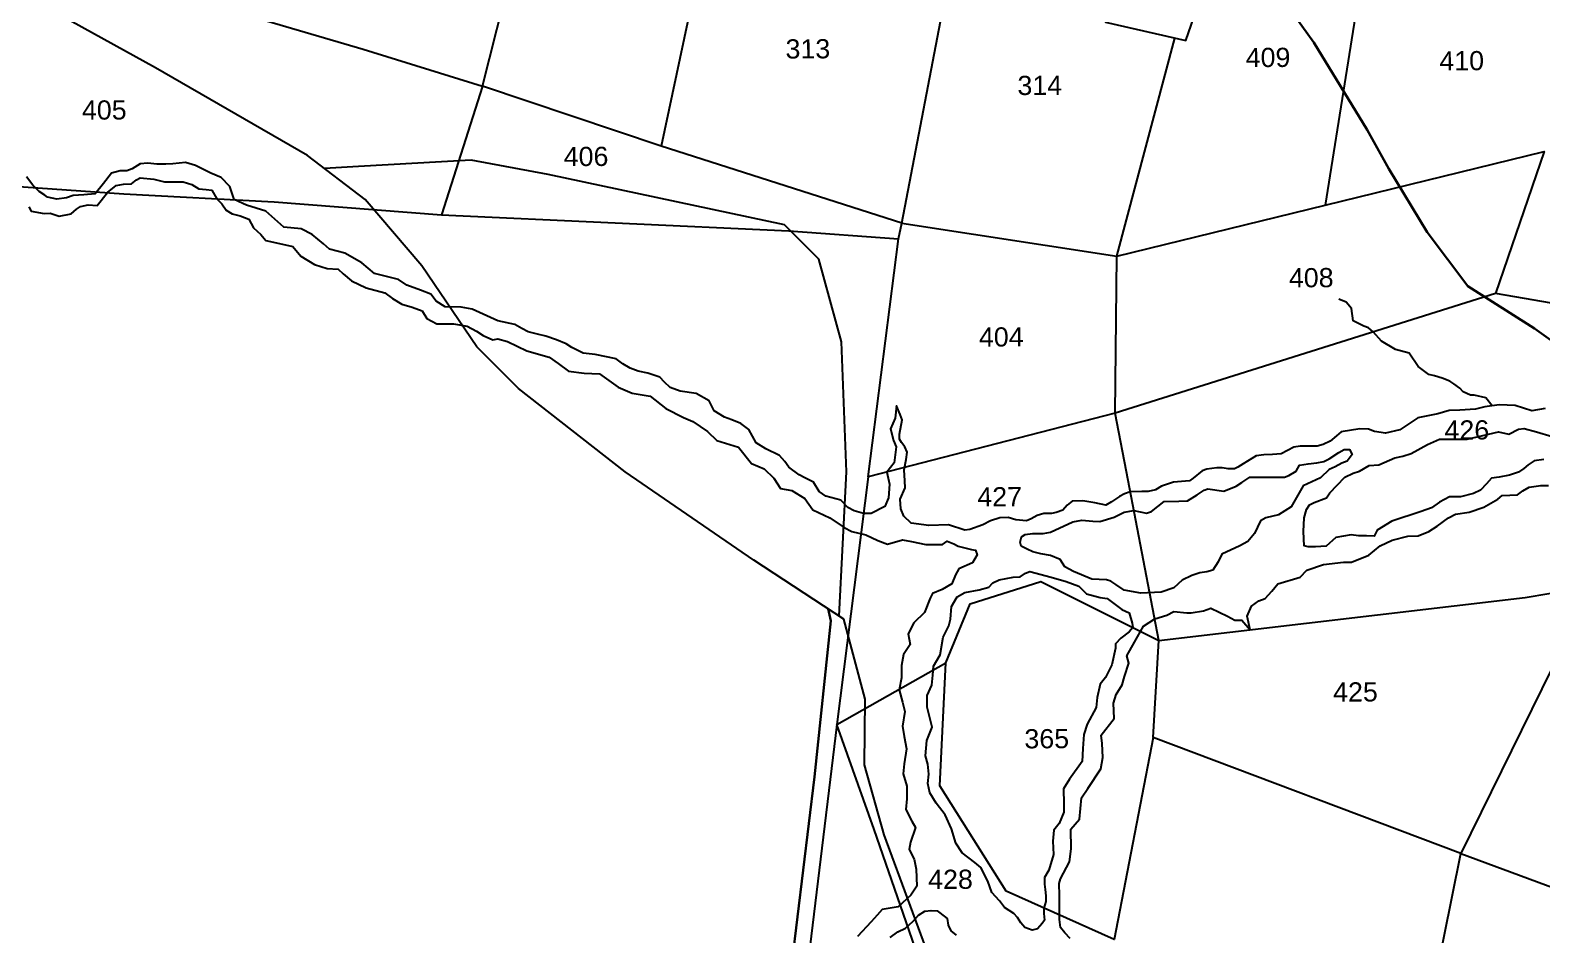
# Model space of a CAD drawing. Header units: inches. Extents: x 304037 to 460575, y 1453943 to 1639883.
# Drawn here: x 332061 to 333004, y 1602138 to 1602702 of the extents above; entities that cross this region are included whole.
import ezdxf

# ---------------------------------------------------------------- set-up
doc = ezdxf.new("R2010")
doc.units = ezdxf.units.IN
doc.header["$MEASUREMENT"] = 0
doc.linetypes.add('ACAD_ISO02W100', pattern=[15, 12, -3])
doc.linetypes.add('ACAD_ISO07W100', pattern=[3, 0, -3])
for name, color, linetype in [('CARTTRACK', 30, 'ACAD_ISO02W100'), ('NALA', 4, 'Continuous'), ('SURVEY_BND', 7, 'Continuous'), ('SURVEY_NO', 7, 'Continuous')]:
    doc.layers.add(name, color=color, linetype=linetype)
doc.layers.add('FOOTPATH', color=150, linetype='ACAD_ISO07W100', lineweight=30)
doc.styles.get("Standard").update_dxf_attribs({"font": 'arial.ttf'})

# ---------------------------------------------------------------- blocks, each defined once
blk = doc.blocks.new('THOPUGUNTA')
at = {"layer": 'CARTTRACK', "linetype": 'ByBlock'}
for points in [[(-5397.364407218643, -2242.137427190319), (-5400.911792605766, -2217.696635423927), (-5412.201004450268, -2162.187681859592), (-5432.510309600795, -2142.683741055895), (-5479.656781924015, -2096.391346284421), (-5517.428517587832, -2048.322424171027), (-5559.314700588351, -1967.559313491452), (-5595.693875145575, -1872.583136883331), (-5622.702144218667, -1798.801502704155), (-5645.441427528509, -1722.881033499958), (-5678.166950165527, -1633.982896463014), (-5690.459427114809, -1590.376126078423), (-5690.081990685896, -1549.324715284631), (-5703.352866197471, -1499.503037984017), (-5759.552273680456, -1462.751816887408), (-5839.822624516382, -1407.728458784753), (-5906.354014866054, -1355.650608877884), (-5932.390293153119, -1329.654382648179), (-5966.653266795445, -1279.161590162432), (-6002.056182243861, -1237.832483332371), (-6038.020623606688, -1210.366790629458), (-6132.795739304158, -1155.845427585766), (-6204.901491905679, -1116.024992537918), (-6237.815411678341, -1085.525480442913)], [(-5706.375316784834, -1497.526526935864), (-5701.824701259728, -1407.620880472939), (-5704.966458433832, -1326.478437438374), (-5719.046459561156, -1274.998852386605), (-5740.509033724898, -1253.647585181519), (-5887.870120177045, -1222.280708754435), (-5936.004789654689, -1213.260105261346), (-6006.189846465073, -1217.274263401283), (-6027.380168090342, -1218.492802611319)]]:
    blk.add_lwpolyline(points, dxfattribs=at)
at = {"layer": 'FOOTPATH', "linetype": 'ByBlock'}
for points in [[(-5449.694768852904, -1084.82622160716), (-5410.297822900582, -1139.934524403419), (-5377.032175782602, -1194.441702025011), (-5363.413587111514, -1218.714574476006), (-5339.530089764507, -1258.238149306038), (-5314.242639214848, -1291.81446531089), (-5272.495283779572, -1318.19302069745), (-5228.848958352115, -1349.430281356908)], [(-5792.076979427598, -2306.484429278644), (-5792.855106476636, -2221.989289540797), (-5798.216745426238, -2139.82092127949), (-5783.583559551043, -2034.191756932996), (-5768.468434616283, -1939.488341900986), (-5754.550567547558, -1821.083604312502), (-5739.344822899962, -1743.40218881215), (-5721.642846102826, -1597.796180933481), (-5711.49977640732, -1500.612239796901), (-5713.213808580243, -1493.054541639285)]]:
    blk.add_lwpolyline(points, dxfattribs=at)
at = {"layer": 'NALA', "linetype": 'ByBlock'}
for points in [[(-5265.919644424401, -1368.15328074526), (-5274.183909123472, -1369.51311285072), (-5284.652302964765, -1366.203058278654), (-5294.50920495193, -1365.81309263478), (-5303.477346108877, -1367.176458267262), (-5309.453921128355, -1368.524805951631), (-5319.217498522718, -1369.189047574066), (-5325.815777078853, -1369.397950857878), (-5332.845078361919, -1371.36681085825), (-5345.32704854809, -1373.890381660545), (-5356.593702569953, -1381.344395413762), (-5365.470344741654, -1383.41041888902), (-5372.338267016981, -1382.478110398632), (-5376.12924022181, -1381.00301744719), (-5381.497408598487, -1380.85418687202), (-5393.190560596995, -1382.758570202161), (-5396.082244886144, -1385.146107204258), (-5400.025392623269, -1388.417819124181), (-5404.325772909564, -1390.636672445806), (-5408.192422574328, -1391.622869514627), (-5414.791522742831, -1391.655997629045), (-5418.663025644142, -1391.675432944205), (-5422.707820042851, -1392.223076081602), (-5426.721581213875, -1394.229426740902), (-5430.581993237836, -1396.446047554957), (-5436.035042549949, -1396.912870619679), (-5441.313917958003, -1397.027260726551), (-5446.238147122902, -1397.667208357481), (-5454.308764177549, -1402.541654215194), (-5457.553771099891, -1404.66729598958), (-5459.659725624719, -1405.820433494635), (-5463.707167243352, -1405.840752038872), (-5467.406200259575, -1405.156204362167), (-5470.838175982295, -1405.085543561727), (-5476.992956529954, -1405.995337619679), (-5479.891700072272, -1406.976675707148), (-5485.411982186954, -1411.574649698334), (-5487.779760359728, -1413.16854981822), (-5497.675888081954, -1414.011380380951), (-5505.318510038604, -1416.510657191975), (-5509.00210093864, -1418.902169641107), (-5513.660155097023, -1419.980253108079), (-5517.531657998334, -1419.999688423239), (-5524.74863722967, -1420.13555473322), (-5528.435550605936, -1421.372771713417), (-5531.419235877926, -1422.969763745787), (-5536.505726457224, -1426.335105003323), (-5539.926732891239, -1428.461630312027), (-5546.797743589792, -1426.914109796518), (-5554.371307136258, -1425.633785104612), (-5561.056611850159, -1426.018904562341), (-5564.095455897332, -1428.472364943707), (-5566.896021490684, -1431.474695875309), (-5571.0239928058, -1432.98954268638), (-5573.83697300608, -1433.531001998344), (-5578.588291082589, -1433.554854069836), (-5582.893585519283, -1434.806922118645), (-5586.490469876328, -1436.934330351651), (-5589.47636116494, -1438.091885223286), (-5596.078108553367, -1437.597688744543), (-5600.924516035942, -1436.215783821186), (-5606.203771853063, -1436.242286190623), (-5612.001760935294, -1438.117075238843), (-5616.740284115484, -1440.689662843011), (-5624.908637796121, -1443.631027112948), (-5627.898439120327, -1443.997594789835), (-5638.170350389439, -1440.709854500368), (-5650.39849938167, -1441.210689213825), (-5661.317392902216, -1439.59559981036), (-5666.00280178606, -1435.224638659041), (-5667.785496417375, -1430.663302485365), (-5668.255907828454, -1424.601278349292), (-5665.200222668704, -1417.642846998759), (-5665.398662755382, -1413.161471187603), (-5665.873045115964, -1406.308436337858), (-5664.497439248255, -1399.885586430319), (-5663.904033518396, -1395.400235477136), (-5665.416141110007, -1392.155909461202), (-5667.453539222304, -1389.441558336141), (-5668.783972453384, -1387.338885709178), (-5668.799855892546, -1384.174914326984), (-5667.083566376474, -1375.241961232852), (-5668.33258750441, -1371.820535203675), (-5670.471251869283, -1366.470003033523), (-5671.488240663894, -1374.209397354862), (-5674.359249191242, -1380.727643973893), (-5672.385995338729, -1388.188381874701), (-5670.87051276298, -1392.105002671946), (-5672.052029782848, -1402.130353763932), (-5676.645320330397, -1407.862402426079), (-5674.889004740631, -1415.415956178913), (-5675.640456035093, -1423.902473226655), (-5677.812760955829, -1429.362536522094), (-5686.414464968548, -1433.624420957873), (-5691.16353088984, -1433.718154687434), (-5697.069389618817, -1432.008006405551), (-5700.863892450172, -1429.829813996563), (-5705.373803820054, -1425.370082183974), (-5714.590443679714, -1422.756003170973), (-5718.828444519546, -1419.87691998831), (-5722.376626613433, -1414.181905143661), (-5727.669620527769, -1411.483897421276), (-5731.374830390501, -1409.56892569433), (-5737.646699716046, -1404.67859084392), (-5740.21556531504, -1401.263766735326), (-5743.490072065615, -1397.50095024961), (-5752.134070802829, -1393.325640892144), (-5758.09117046179, -1389.519040311221), (-5762.620494777802, -1381.192261483287), (-5767.74234241707, -1377.526608472457), (-5773.297038390767, -1375.269362754654), (-5777.880800613028, -1373.622470385861), (-5784.235846974596, -1369.699315384729), (-5787.346707906516, -1363.474767263979), (-5795.647569053108, -1358.779879706912), (-5805.597293635481, -1357.423593923682), (-5811.855926861404, -1355.169882038143), (-5815.30466842989, -1351.759474991355), (-5818.13617916964, -1348.609662152594), (-5825.803447717917, -1346.187242456945), (-5831.704848275054, -1344.986412993865), (-5836.641872336273, -1343.077625092119), (-5841.230928998382, -1340.376083537238), (-5845.558283601131, -1337.233779977774), (-5858.659562653862, -1334.541377641493), (-5865.967453311081, -1333.611277834279), (-5873.111698149645, -1330.219446392264), (-5876.73158587364, -1327.776708457852), (-5882.639543686295, -1325.257567207096), (-5889.425673449412, -1323.094393051695), (-5894.447578446008, -1321.801258789608), (-5900.437830768467, -1320.425096076913), (-5904.232394394116, -1318.246903973166), (-5908.732538496668, -1315.720695362892), (-5919.358805430529, -1313.442760800244), (-5935.321664233343, -1306.140141702257), (-5942.102499556611, -1305.031616732944), (-5952.222929210751, -1304.73086367012), (-5957.696273875656, -1301.154864855343), (-5961.061838408117, -1296.777277958812), (-5967.496912348957, -1294.43656217563), (-5976.048088490963, -1291.227572957519), (-5981.34455135715, -1287.826441648183), (-5996.233947220666, -1284.03404337028), (-6004.223641116696, -1277.343744772254), (-6014.81309777766, -1271.244629564928), (-6024.240179059329, -1268.831044297665), (-6027.952889378474, -1265.42198622413), (-6035.196574981674, -1259.745499336161), (-6041.901733845007, -1256.175684346352), (-6052.779794139729, -1255.125490129227), (-6064.092981407943, -1245.074974001385), (-6076.166369442304, -1241.35632874188), (-6083.691392673762, -1237.934870717814), (-6086.519653161755, -1229.718956334749), (-6091.791081925738, -1224.15941170603), (-6098.315890038561, -1221.467587808613), (-6102.990770837059, -1219.205925334478), (-6107.930883321504, -1216.681925407378), (-6114.099721581151, -1214.779321330832), (-6122.102664629871, -1215.610503694275), (-6126.325223353459, -1215.80748063745), (-6132.044447552471, -1215.836191690294), (-6137.591262660688, -1215.160920056514), (-6142.515933028888, -1215.712980255485), (-6147.340721548768, -1218.637559508206), (-6150.677668659715, -1219.972656007623), (-6154.989079148625, -1219.994299700949), (-6160.261716915877, -1221.339113552822), (-6165.244856814563, -1227.780073626665), (-6170.579493619269, -1234.31071172026), (-6177.615854155447, -1234.873372806003), (-6184.124778948724, -1235.345496466616), (-6188.428688981163, -1236.861226506764), (-6194.319941861904, -1237.681807983434), (-6197.314596422599, -1237.081613906659), (-6200.13419467269, -1236.304761736188), (-6201.811271692917, -1235.258505058708), (-6205.424393371155, -1232.916178468848), (-6209.316191625199, -1228.892791904509), (-6213.389223036473, -1223.81563938316)], [(-6211.826209497696, -1242.468463681405), (-6210.405159688031, -1245.098019286757), (-6202.214304638037, -1246.638914057519), (-6198.520124858303, -1246.35669998033), (-6192.878783135908, -1248.349841787014), (-6185.407246660034, -1246.818209958961), (-6182.078743206512, -1243.813252553344), (-6179.710965033737, -1242.219352433458), (-6174.876911244064, -1241.140409256332), (-6169.24306997814, -1241.639464716194), (-6162.803445318306, -1233.591161340708), (-6157.338893627399, -1229.187240553088), (-6152.85633686342, -1228.19795157155), (-6147.840989122342, -1228.172774045961), (-6144.686659572821, -1225.520249598194), (-6142.317177381075, -1224.27789951209), (-6133.981072651281, -1225.20283758617), (-6127.197148904728, -1226.926574580604), (-6120.686018094886, -1226.893888080725), (-6115.582761789381, -1226.868269245839), (-6110.207092956291, -1228.511186167598), (-6105.882446248143, -1231.126189263538), (-6101.303978465672, -1231.718432446476), (-6097.782648980035, -1232.052313623484), (-6094.533939114655, -1237.362214300083), (-6091.492249115021, -1240.633920624852), (-6088.833208260417, -1244.487716455478), (-6085.037823022401, -1246.84168372862), (-6080.016298434814, -1248.046930253273), (-6074.638484379335, -1250.12928464124), (-6071.619502722053, -1255.563311006175), (-6067.111356165435, -1259.671493090224), (-6064.055293906888, -1263.48174540326), (-6053.661690906971, -1265.626809697598), (-6047.142618437356, -1267.176096976735), (-6042.09726887045, -1273.127264838433), (-6033.711944444105, -1278.358572354773), (-6025.780646231142, -1280.779666596092), (-6018.826960613776, -1281.272096311208), (-6015.820773972431, -1284.157363319071), (-6010.658791591879, -1288.563646666938), (-6001.397942554438, -1292.911638671067), (-5989.855200274964, -1296.105609940831), (-5985.086173151678, -1299.597278675064), (-5979.172920899233, -1303.171069111675), (-5972.652083616355, -1305.071906119585), (-5966.393450390431, -1307.325618004892), (-5963.507127362827, -1312.129477562848), (-5957.331229730451, -1315.438304378185), (-5951.523975378484, -1315.409151405562), (-5946.860626660637, -1315.385740948608), (-5938.49427409668, -1316.837865057867), (-5932.495197707845, -1319.971776413964), (-5928.522048144951, -1322.676409881562), (-5922.43720841402, -1325.370442462154), (-5919.184701035207, -1324.738887034589), (-5913.192683899542, -1326.466599476058), (-5901.285208494752, -1332.207539515104), (-5887.274806074565, -1336.180153542897), (-5881.623255881423, -1340.194705984322), (-5875.119516582286, -1344.962870721472), (-5865.523053838813, -1346.057260971749), (-5855.753740801301, -1346.535555967595), (-5844.273378087848, -1354.827439917484), (-5835.543555214244, -1358.562870194204), (-5824.182989292836, -1360.527300948277), (-5814.377877872437, -1368.124501468381), (-5803.43913020246, -1373.694525319384), (-5797.645330791653, -1376.362215421395), (-5788.46324663749, -1382.556285420666), (-5782.716226629273, -1388.064482594142), (-5769.144469100574, -1392.302943777991), (-5760.998786567536, -1402.369384907419), (-5753.062254709075, -1405.845128639834), (-5747.100028594781, -1411.617534484947), (-5742.932348980801, -1418.012556568952), (-5735.886281971529, -1419.383418990998), (-5727.67866107577, -1424.264060008107), (-5722.715164815309, -1431.446093839826), (-5712.131443797552, -1436.402672429103), (-5703.302621482289, -1442.334846895421), (-5698.450478236889, -1444.859312260989), (-5689.641510071116, -1446.836552280001), (-5682.231972752255, -1450.490720869508), (-5676.149339037947, -1452.745316289365), (-5666.835375704279, -1450.14975953754), (-5661.287297780393, -1451.088693772908), (-5652.229897732206, -1452.86405809084), (-5641.934411767346, -1452.988153059967), (-5638.865906354215, -1450.775507692946), (-5634.721169312892, -1452.600383304292), (-5632.162010186992, -1454.08168390533), (-5623.70459984109, -1456.148578425171), (-5621.327556398523, -1456.400314380648), (-5620.256299595465, -1459.471074215602), (-5623.223599550314, -1464.319900932955), (-5631.651951271342, -1468.053577241488), (-5633.832197851851, -1471.931666757911), (-5636.00368104066, -1477.567529047374), (-5642.145666692057, -1481.026058638003), (-5648.116506068327, -1483.51694294042), (-5649.597288224206, -1486.512624608353), (-5653.103561110678, -1495.463354937499), (-5659.758863998752, -1501.824819782516), (-5663.244014692493, -1508.697731866967), (-5662.137176776712, -1515.368405490415), (-5666.198377647263, -1521.464328755159), (-5667.491075910628, -1528.319587402511), (-5667.452258988342, -1536.051894618897), (-5668.962245203496, -1543.681501428131), (-5666.823364576034, -1551.182338854298), (-5665.355756324891, -1557.14005524572), (-5666.752399212623, -1566.190551453736), (-5665.724418555154, -1572.702781078871), (-5664.358522759227, -1580.428426232422), (-5665.749606213998, -1589.714402571786), (-5666.492646627536, -1595.904120075749), (-5664.130932688306, -1603.73524167412), (-5664.201441271987, -1611.658410130534), (-5664.721648373757, -1618.178411806468), (-5660.925104195194, -1625.450000333367), (-5658.803413992457, -1629.526515643112), (-5661.744348718785, -1638.488893392496), (-5662.605798103265, -1643.132714434527), (-5659.471713585313, -1649.151299792808), (-5658.334196341631, -1655.442052264465), (-5657.838622314855, -1666.044144844403), (-5661.681486979825, -1671.586641954491), (-5669.60717901279, -1678.917077229125), (-5679.441215819097, -1680.623411468463), (-5682.52046182676, -1684.063254167326), (-5686.370535364083, -1688.169748302549), (-5694.775889097946, -1697.356565139489)], [(-5674.532780349487, -1698.018622586504), (-5669.684116108401, -1694.569897238864), (-5664.941045931017, -1692.115886608372), (-5660.207402841828, -1687.784005775116), (-5656.908035408065, -1684.12213077629), (-5652.939059229917, -1681.671982347034), (-5648.960656083247, -1681.099680296378), (-5645.199601682718, -1681.301726712845), (-5643.422974576883, -1682.728847038699), (-5638.981714501395, -1686.241411624243), (-5638.297687892744, -1690.325167967705), (-5636.620555145957, -1693.962060459424), (-5633.400164502265, -1696.597044848604)], [(-5298.993275530403, -1366.494775451021), (-5302.910176557547, -1361.449228940997), (-5310.175387927447, -1359.707847584039), (-5312.502211374172, -1359.856282749912), (-5317.031245980528, -1357.690902655246), (-5319.2327707574, -1355.513814413454), (-5322.943785352109, -1352.66053250758), (-5325.415755720111, -1351.168621025747), (-5330.217921371746, -1349.141366364434), (-5335.016654511797, -1347.797865919303), (-5338.443553784862, -1346.994519719621), (-5345.177606474026, -1341.968297472224), (-5350.833491214784, -1333.517710181419), (-5359.333627558255, -1331.235511107836), (-5367.984403200331, -1326.218887168216), (-5373.112801135285, -1320.393205029657), (-5376.104020161671, -1317.917422338389), (-5379.121566117974, -1316.838512566872), (-5385.760183396866, -1313.517070505535), (-5386.757676522247, -1305.72686909046), (-5390.062770431337, -1301.914245572407), (-5394.727340806858, -1300.023054459132)], [(-5396.441443761636, -1448.553250537254), (-5402.531669433811, -1453.905543373199), (-5409.238646013837, -1454.333417998161), (-5413.777062435867, -1454.356201282935), (-5416.345246341196, -1453.777810195694), (-5416.587048797344, -1444.909460100811), (-5416.235968456138, -1436.235236157663), (-5414.880447395379, -1431.103790647816), (-5412.922027464956, -1428.137445811881), (-5409.969122093054, -1426.742904581828), (-5402.28843824839, -1423.747833433095), (-5400.330079231877, -1420.781465078238), (-5395.618071138801, -1416.027374642901), (-5390.90810261725, -1410.879113310482), (-5385.592267120024, -1408.487197543262), (-5381.651741411886, -1407.284824669594), (-5375.749888461723, -1403.707352156518), (-5369.634926819184, -1403.282449503196), (-5362.940812948509, -1400.292331030359), (-5359.790569144534, -1398.896822967334), (-5354.665145821171, -1397.885580449831), (-5349.543680291274, -1396.08594787959), (-5339.27433964418, -1390.650707210181), (-5331.792912334087, -1387.262407562928), (-5314.625938208483, -1387.176227709977), (-5295.112793666078, -1382.742039113771), (-5288.594250363181, -1384.089032765012), (-5282.492151429993, -1381.101886263816), (-5278.943334121373, -1380.492763420101), (-5271.236864063714, -1382.62217966211), (-5261.553235350701, -1385.530104124453)], [(-5266.808714975195, -1399.944872902008), (-5272.724420202721, -1400.76298022992), (-5276.460681340075, -1403.344068862963), (-5279.212290725496, -1405.525985664455), (-5282.554864805774, -1407.907971645705), (-5288.071006960643, -1409.709585530451), (-5294.576687434688, -1410.924859551247), (-5299.309473824047, -1411.539926033001), (-5302.448772901553, -1415.103506436339), (-5306.178108019871, -1419.064253838034), (-5310.706630077679, -1421.057988430839), (-5318.785948221281, -1423.266674665036), (-5325.494903698098, -1423.300354263745), (-5331.793351495406, -1426.485588935204), (-5336.905912109418, -1430.059075300582), (-5343.208317580633, -1432.455943743465), (-5361.529577574809, -1438.460944983177), (-5370.643003370496, -1443.945346637862), (-5372.597465507453, -1447.700081526767), (-5377.334148896101, -1447.52675765031), (-5382.267181148869, -1447.551521944348), (-5387.005904228543, -1446.984003346646), (-5396.441443761636, -1448.553250537254)], [(-5518.068841485889, -1483.315046826378), (-5528.454390585946, -1481.333165730815), (-5533.805014171987, -1477.87314936216), (-5536.821685437928, -1475.757428026991), (-5539.540648819646, -1474.99622386694), (-5548.754329155956, -1474.655038703466), (-5560.242594050767, -1469.863341841614), (-5565.529875971493, -1466.946784478612), (-5568.499599863659, -1462.314667659812), (-5574.405671832501, -1459.710986590246), (-5580.458215626364, -1458.81196591584), (-5585.426832267782, -1457.597710090689), (-5589.002066058049, -1455.911756838439), (-5592.733941393788, -1453.916772384197), (-5593.520975915249, -1451.597210814245), (-5592.60768706206, -1448.184799656039), (-5590.289351276529, -1446.624168899376), (-5585.639460708713, -1446.136123491917), (-5578.971237415972, -1446.102648372762), (-5574.477988393628, -1445.305571763311), (-5560.553199768066, -1438.884741606656), (-5554.975962798926, -1437.772429541219), (-5548.149603600032, -1438.357771855081), (-5543.650850561447, -1438.644981417106), (-5534.824881770241, -1435.967367917765), (-5528.482382927963, -1432.837519163499), (-5522.496601620049, -1431.801394525217), (-5514.522602537647, -1433.387027195655), (-5511.426563399844, -1432.287194805453), (-5503.505808919203, -1426.165201446507), (-5494.512312377978, -1425.965144454269), (-5489.086212818569, -1425.628111182246), (-5482.901133159001, -1422.034326350782), (-5478.728942882968, -1419.070281532127), (-5476.252410516609, -1418.128444079077), (-5466.319125975366, -1419.78247930808), (-5458.736836192082, -1416.491497905692), (-5455.180981463578, -1414.305043395143), (-5450.235692745075, -1410.872391211567), (-5443.411666338448, -1410.993042724673), (-5436.588417569117, -1410.958789363038), (-5428.524539427191, -1410.918307922781), (-5425.8929815843, -1409.97569222725), (-5421.254754977941, -1407.164192815544), (-5419.180538962362, -1403.527790097985), (-5413.75761062681, -1402.571161455242), (-5408.332349498931, -1402.079223613488), (-5403.994964265148, -1401.12804450118), (-5400.591085497523, -1399.561940389918), (-5394.717733415135, -1395.659950552741), (-5391.315409802482, -1393.784060515696), (-5387.903815814992, -1393.766933987383), (-5387.903815814992, -1393.766933987383), (-5386.337461991876, -1396.857079544337), (-5389.418787532893, -1400.899961919989), (-5392.824160661257, -1402.156279800227), (-5396.999522041588, -1404.500753072323), (-5400.713512676244, -1406.068390150089), (-5406.114668243856, -1411.362140875543), (-5416.944973006204, -1416.373328891816), (-5424.348057207244, -1429.46971768979), (-5432.231966000341, -1434.46611451637), (-5440.131426702254, -1436.364580611931), (-5443.534467157908, -1438.085565468762), (-5447.216637012432, -1446.00399301271), (-5451.377940844744, -1451.136610785034), (-5456.327117630106, -1453.794762417674), (-5467.638595040655, -1459.029197936878), (-5469.940601160459, -1463.842688123928), (-5473.326595227059, -1468.971413766965), (-5477.043696171721, -1469.919478992932), (-5481.381859042798, -1470.715753230266), (-5486.336478930491, -1472.289642210118), (-5492.369582868298, -1475.263028993737), (-5497.463737118058, -1479.935627252562), (-5505.51433534926, -1482.609348317608), (-5518.068841485889, -1483.315046826378)], [(-5449.972945939284, -1506.183976883069), (-5451.792327828414, -1497.555622339714), (-5449.11789107247, -1491.336386816809), (-5444.52504832577, -1488.010237718932), (-5440.523351091193, -1486.688934133388), (-5436.337796338019, -1482.063638802618), (-5432.753055732232, -1477.541423730552), (-5418.831844219065, -1473.217669469304), (-5414.544090698531, -1468.992212847341), (-5404.140317315178, -1465.436716443161), (-5391.621658070886, -1463.972568954341), (-5386.811734284856, -1463.948422676418), (-5375.868803578429, -1459.646028538235), (-5368.783371482103, -1453.805048802402), (-5361.385754869319, -1450.264643592993), (-5351.578151740599, -1447.713067061035), (-5345.065776537813, -1447.480174611323), (-5338.566023686668, -1444.745027926052), (-5333.371864473796, -1441.415860161884), (-5326.28291518928, -1436.275502167875), (-5321.784734275599, -1434.050867085578), (-5313.273299446795, -1432.807012124686), (-5304.170155753556, -1429.658420587424), (-5295.419817593007, -1424.558586904546), (-5292.825531914365, -1422.343509558355), (-5283.207313365536, -1421.994937538868), (-5279.813403860375, -1419.375470423605), (-5275.915915385878, -1417.253938813927), (-5268.506239654147, -1416.115702728275), (-5263.796565676283, -1416.092059714254)], [(-5621.754489291401, -1651.156385568203), (-5629.539894526126, -1645.256187368883), (-5633.448122482281, -1639.207395011559), (-5636.207958807121, -1630.183220603736), (-5640.258398508246, -1621.552844745107), (-5645.852875072509, -1614.350511077791), (-5649.763047480723, -1607.914385060314), (-5650.957629012992, -1602.039971349062), (-5650.469740353234, -1596.227346954867), (-5651.017907265574, -1590.03258023737), (-5652.466338677797, -1584.746150133666), (-5651.60943955899, -1575.187345589278), (-5648.290212247346, -1566.907316718483), (-5651.455698722682, -1554.318607782479), (-5651.491347089934, -1547.217474797741), (-5648.551439813979, -1540.617854192387), (-5647.806998223299, -1534.416598456446), (-5647.577019510267, -1528.734399151988), (-5643.346448183409, -1521.740955868037), (-5641.447422779282, -1510.673289659433), (-5637.992404395307, -1503.683739725733), (-5636.849846359342, -1499.546309046447), (-5636.243727489898, -1491.538160953671), (-5632.654275288805, -1485.580836056499), (-5628.013920684694, -1482.975243614521), (-5618.974147877074, -1481.251382871764), (-5613.036647755012, -1479.543072010158), (-5610.464454596862, -1476.947861936409), (-5606.467102656665, -1474.991077739978), (-5597.815136837249, -1473.269140000688), (-5593.420964673336, -1473.117974303663), (-5590.071922230942, -1470.777101261308), (-5587.361993668019, -1469.859679960646), (-5574.030783964437, -1473.278870629845), (-5564.709828579798, -1476.072589024203), (-5556.810082039563, -1479.002596204635), (-5552.003534035583, -1483.755718288012), (-5543.461372267571, -1485.907789814752), (-5539.19256001059, -1486.531916454667), (-5529.980173130403, -1493.457874801708), (-5525.315836871392, -1495.629413383547), (-5523.60366203665, -1501.947443202138), (-5523.169282222283, -1504.736693306593), (-5525.515352342918, -1507.379871795652), (-5530.537032229069, -1511.278539148392), (-5533.879593084916, -1514.910540273879), (-5533.995939517161, -1517.493421762018), (-5536.247504395607, -1527.910225304309), (-5540.215041205112, -1535.806165329413), (-5543.554361387272, -1540.083706672303), (-5545.322543607384, -1548.355949148536), (-5545.937027601467, -1554.685659016948), (-5551.57260416518, -1565.043139822315), (-5553.748382819758, -1571.337159649935), (-5554.220715743606, -1580.248477149056), (-5554.826773818699, -1588.256624936825), (-5562.656519726501, -1599.270700993016), (-5566.375220738701, -1605.228650906589), (-5566.201512328931, -1614.750427959487), (-5566.176234452345, -1619.785765540786), (-5569.112900935055, -1627.030950187705), (-5572.453578133078, -1631.050285278354), (-5572.936220872856, -1637.895783244865), (-5572.635593536252, -1646.286746631376), (-5575.572479371738, -1656.067771458533), (-5578.264259755437, -1660.600298978854), (-5578.243518774165, -1664.7318897855), (-5577.83885994798, -1668.08684262028), (-5577.302420661785, -1671.957583858166), (-5577.413521054375, -1675.573362742784), (-5578.557906947972, -1679.714888900286), (-5578.668475824234, -1683.068341925042), (-5578.259988888225, -1687.197962385369), (-5579.671475711628, -1689.270871823654), (-5582.498338023317, -1692.642071028473), (-5585.855158273829, -1693.433609430445), (-5590.516962764377, -1691.778508092277), (-5592.987129679299, -1688.950374259613), (-5595.07279119367, -1685.474753686925), (-5597.28251627367, -1683.032655832591), (-5603.117990152445, -1679.317622787785), (-5606.241591016296, -1675.072502102237), (-5611.17939295806, -1669.932695504976), (-5613.670948845509, -1662.843891410856), (-5617.850049801928, -1654.343291800935), (-5621.754489291401, -1651.156385568203)], [(-5562.104207806697, -1698.561000970658), (-5565.570301428263, -1695.133455710253), (-5568.310328551219, -1691.702289351262), (-5568.879438125994, -1686.809700142592), (-5568.911294464895, -1680.46393688512), (-5568.938599915302, -1675.024707832374), (-5568.954983281204, -1671.761151341489), (-5568.992300781945, -1664.327527978923), (-5568.280797222105, -1661.422978365794), (-5562.693897536607, -1650.766836118884), (-5561.644876327191, -1642.78383929655), (-5561.706768817035, -1630.454893109621), (-5556.292247556441, -1624.263095160481), (-5555.062172032834, -1610.964450771455), (-5551.279434102238, -1605.143481645966), (-5542.991654304904, -1592.77264313004), (-5541.937172053324, -1585.877482588403), (-5542.34477381577, -1576.995217277436), (-5542.914793544332, -1571.921325992793), (-5534.798472695751, -1561.545792788267), (-5535.21133652865, -1551.821204649284), (-5533.604067273845, -1546.555076520424), (-5529.823210564733, -1540.371479723603), (-5528.396562949521, -1535.287564977771), (-5525.70436195092, -1527.036128713749), (-5526.817156632314, -1522.327599326381), (-5522.140534108679, -1513.782447837992), (-5516.56268472824, -1503.963577938732), (-5509.477429437044, -1499.242413781816), (-5501.894533862418, -1497.000075477874), (-5497.549118586583, -1494.802509860834), (-5489.377276683343, -1495.486736838007), (-5486.65363280673, -1495.654370530043), (-5479.036337419937, -1494.346960637253), (-5474.506659769802, -1492.692413765937), (-5464.134835235192, -1497.717075227527), (-5459.40269153734, -1500.231707744999), (-5455.227825056412, -1500.210749515565), (-5449.972945939284, -1506.183976883069)]]:
    blk.add_lwpolyline(points, dxfattribs=at)
at = {"layer": 'SURVEY_BND', "linetype": 'ByBlock'}
for points in [[(-4600.163980798854, -903.7363645287696), (-4620.829547772359, -1029.92228758987), (-4744.504678771831, -983.1487061283551), (-4892.764406307426, -923.8952433734667), (-4935.901445283263, -1157.869458343834), (-5070.983041664003, -1133.158115221886), (-5225.961405776616, -1103.92970715207), (-5245.844899517833, -1099.243866489502), (-5376.046285769437, -1071.445865725866), (-5403.091847158561, -1241.407898439327), (-5266.480649524252, -1207.90473224083), (-5296.934463118145, -1296.370804779697), (-5534.081517170125, -1371.153762754286), (-5533.058372159547, -1273.177505904576), (-5403.091847158561, -1241.407898439327)], [(-5516.802824881801, -982.3761114859954), (-5540.262086685689, -1127.322312397882), (-5490.096391951083, -1138.742485495517), (-5463.740789765608, -1062.643287756015), (-5376.046285769437, -1071.445865725866), (-5369.983567155607, -983.2382711020764)], [(-6123.950712931401, -1108.586923443945), (-6003.289739062137, -1144.059339702828), (-5928.893757646147, -1167.124142560642), (-5897.764948541124, -1043.709310944891), (-5985.71691591636, -1013.101066012867)], [(-5786.546236560564, -1059.839287551353), (-5817.347896951193, -1204.655692182714), (-5928.893757646147, -1167.124142560642), (-5954.493717595236, -1247.313424772816), (-5737.832455239608, -1257.446773914155), (-5669.247110121243, -1262.389836438), (-5667.176898510021, -1252.642545774113), (-5817.347896951193, -1204.655692182714)], [(-5667.176898510021, -1252.642545774113), (-5639.105287366838, -1105.969297318952)], [(-5667.176898510021, -1252.642545774113), (-5533.058372159547, -1273.177505904576), (-5496.873893941403, -1137.199593558908)], [(-6269.110086801578, -1226.240407981444), (-6152.678369360277, -1234.291276922217), (-6058.881543930038, -1239.245219646022), (-5954.493717595236, -1247.313424772816)], [(-5534.081517170125, -1371.153762754286), (-5688.264233213558, -1410.854147013044), (-5669.247110121243, -1262.389836438)], [(-5506.839726474427, -1512.906061039073), (-5278.421158915677, -1485.905256360071), (-5116.024099546834, -1458.455878791166), (-5121.040735330374, -1326.683832568116), (-5296.934463118145, -1296.370804779697)], [(-5688.264233213558, -1410.854147013044), (-5707.849523450132, -1565.304733419558), (-5639.800775069161, -1526.664366249926), (-5624.656935414649, -1489.939603524748), (-5580.58015804051, -1476.015118534211), (-5506.839726474427, -1512.906061039073), (-5526.127089333837, -1412.994992061984), (-5534.081517170125, -1371.153762754286)], [(-5236.342822423263, -1478.792909927666), (-5318.542981129198, -1645.551798033994), (-5180.786659309, -1696.516208461253), (-5278.142256306193, -1947.637951183366), (-5073.31540539884, -2007.825559837278), (-5001.593482808035, -1758.922698877985)], [(-5278.142256306193, -1947.637951183366), (-5376.118555631721, -1931.23545523081), (-5318.542981129198, -1645.551798033994), (-5510.461133886012, -1573.38290596311), (-5506.839726474427, -1512.906061039073)], [(-5510.461133886012, -1573.38290596311), (-5534.664493799268, -1699.190433380893), (-5602.189445851429, -1669.229555132566), (-5643.529807168758, -1603.431960366201), (-5639.800775069161, -1526.664366249926)], [(-5707.849523450132, -1565.304733419558), (-5733.034406125604, -1774.365537069738), (-5633.251075920882, -1778.367437099107), (-5684.553476898174, -1630.770615235437), (-5707.849523450132, -1565.304733419558)]]:
    blk.add_lwpolyline(points, dxfattribs=at)
at = {"layer": 'SURVEY_NO', "linetype": 'ByBlock'}
for s, p in [('313', (-5739.796744282474, -1149.915362399537)), ('409', (-5452.736580228433, -1155.258669703733)), ('410', (-5331.926850280433, -1157.304313808447)), ('314', (-5595.119495110936, -1172.676394859329)), ('405', (-6178.735724255559, -1188.096647696337)), ('406', (-5878.176255478698, -1217.043873132206)), ('408', (-5425.775404101296, -1292.615746478084)), ('404', (-5619.148565329495, -1329.577115863096)), ('426', (-5328.686844448908, -1387.54192436696)), ('427', (-5620.125322942855, -1429.227849770803)), ('425', (-5398.165715253621, -1550.928044080967)), ('365', (-5590.749330693216, -1580.103614740074)), ('428', (-5650.789587776933, -1667.786321008345))]:
    blk.add_text(s, height=11.96894480213442, rotation=0.2876278792285688, dxfattribs=at).set_placement(p)

msp = doc.modelspace()

# ---------------------------------------------------------------- block references
at = {"xscale": 0.9999447887420897, "yscale": 0.9999447887420843, "zscale": 0.9999447887420891, "rotation": 359.995489292994}
msp.add_blockref('THOPUGUNTA', (338271.8463179828, 1603834.221649161), dxfattribs=at)

doc.saveas('drawing.dxf')
